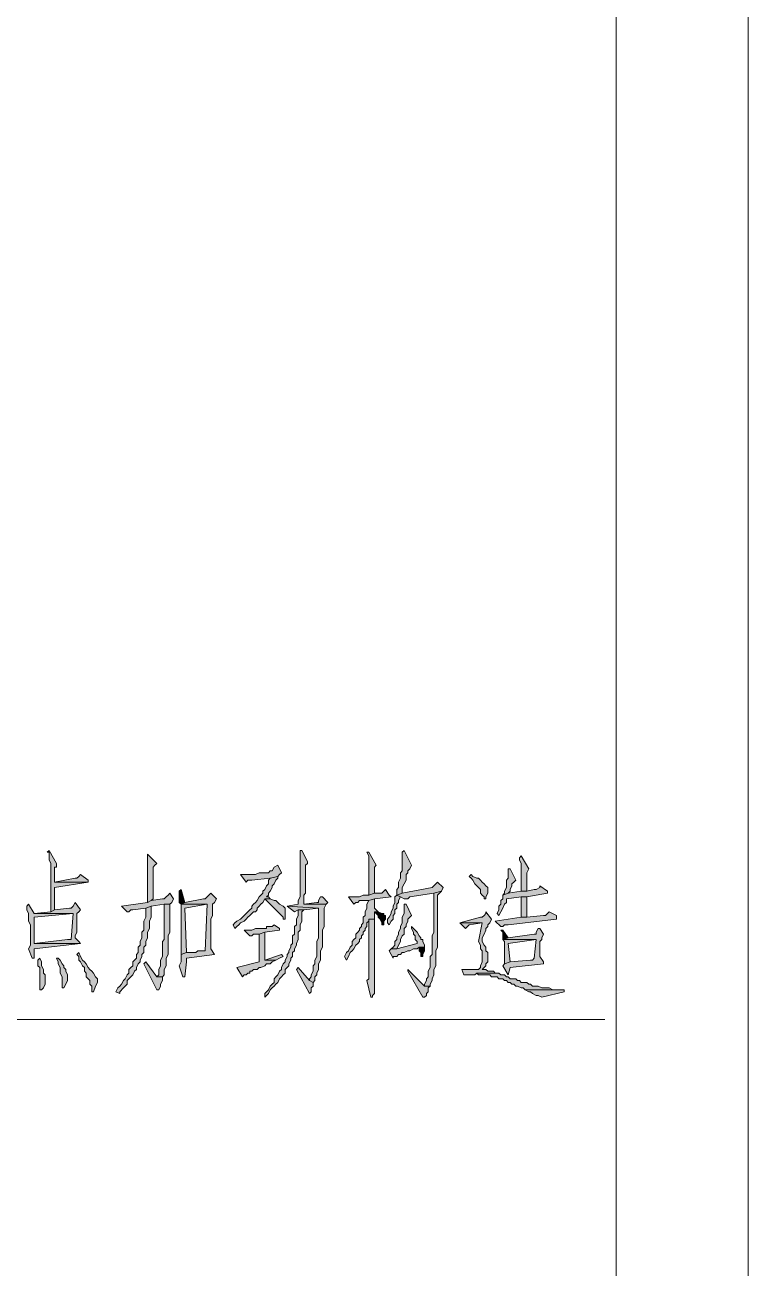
# Model space of a CAD drawing. Header units: inches. Extents: x 20 to 409, y 5 to 283.
# Drawn here: x 219.59 to 236.06, y 197.81 to 226.12 of the extents above; entities that cross this region are included whole.
import ezdxf

# ---------------------------------------------------------------- set-up
doc = ezdxf.new("R2010")
doc.units = ezdxf.units.IN
doc.header["$MEASUREMENT"] = 0
doc.layers.add('C00-00-00', color=7, linetype='Continuous')

msp = doc.modelspace()

# ---------------------------------------------------------------- hatches: boundary and pattern name
at = {"layer": 'C00-00-00'}
h = msp.add_hatch(color=0, dxfattribs=at)
h.dxf.hatch_style = 2
h.paths.add_polyline_path([(220.142, 207.324), (220.1, 207.282), (220.142, 207.282), (220.142, 207.239), (220.142, 207.112), (220.185, 207.028), (220.185, 205.927), (220.269, 205.969), (220.269, 206.477), (221.031, 206.604), (220.269, 206.604), (220.269, 206.689), (220.269, 206.943), (220.312, 206.943), (220.312, 207.028)])
h = msp.add_hatch(color=0, dxfattribs=at)
h.dxf.hatch_style = 2
h.paths.add_polyline_path([(222.386, 207.239), (222.386, 206.139), (222.471, 206.181), (222.513, 206.223), (222.513, 206.647), (222.513, 206.731), (222.513, 206.943), (222.555, 206.985), (222.598, 207.028)])
h = msp.add_hatch(color=0, dxfattribs=at)
h.dxf.hatch_style = 2
h.paths.add_polyline_path([(225.9, 207.324), (225.857, 207.324), (225.857, 207.282), (225.857, 206.266), (225.815, 206.181), (225.815, 206.096), (225.561, 206.054), (226.281, 206.012), (226.281, 205.842), (226.281, 205.8), (226.281, 205.334), (226.238, 205.25), (226.238, 204.911), (226.196, 204.826), (226.196, 204.742), (226.154, 204.699), (226.154, 204.572), (226.111, 204.488), (226.111, 204.445), (226.069, 204.403), (226.069, 204.361), (226.154, 204.318), (226.196, 204.361), (226.196, 204.445), (226.238, 204.488), (226.238, 204.53), (226.281, 204.615), (226.281, 204.742), (226.323, 204.826), (226.323, 205.038), (226.365, 205.123), (226.365, 205.504), (226.408, 205.588), (226.408, 206.012), (226.45, 206.096), (225.942, 206.096), (225.942, 206.181), (225.942, 206.308), (225.984, 206.35), (225.984, 206.985), (226.027, 207.028), (226.027, 207.07)])
h = msp.add_hatch(color=0, dxfattribs=at)
h.dxf.hatch_style = 2
h.paths.add_polyline_path([(227.424, 207.282), (227.381, 207.282), (227.424, 207.197), (227.424, 206.308), (227.551, 206.35), (227.551, 206.604), (227.551, 206.647), (227.551, 206.943), (227.593, 206.985)])
h = msp.add_hatch(color=0, dxfattribs=at)
h.dxf.hatch_style = 2
h.paths.add_polyline_path([(228.228, 207.324), (228.186, 207.282), (228.186, 206.858), (228.143, 206.816), (228.143, 206.689), (228.101, 206.604), (228.101, 206.477), (228.059, 206.435), (228.059, 206.308), (228.186, 206.35), (228.186, 206.477), (228.228, 206.562), (228.27, 206.647), (228.27, 206.774), (228.313, 206.816), (228.313, 206.858), (228.355, 206.901), (228.397, 206.985)])
h = msp.add_hatch(color=0, dxfattribs=at)
h.dxf.hatch_style = 2
h.paths.add_polyline_path([(225.349, 206.985), (225.265, 206.943), (225.222, 206.858), (225.18, 206.858), (225.138, 206.816), (224.926, 206.816), (224.841, 206.774), (224.503, 206.774), (224.63, 206.604), (224.672, 206.647), (224.757, 206.647), (225.18, 206.689), (225.349, 206.731), (225.392, 206.774), (225.434, 206.816)])
h = msp.add_hatch(color=0, dxfattribs=at)
h.dxf.hatch_style = 2
h.paths.add_polyline_path([(230.895, 207.197), (230.853, 207.155), (230.853, 207.112), (230.895, 207.028), (230.895, 206.393), (231.022, 206.393), (231.022, 206.816), (231.064, 206.901)])
h = msp.add_hatch(color=0, dxfattribs=at)
h.dxf.hatch_style = 2
h.paths.add_polyline_path([(220.862, 206.774), (220.82, 206.731), (220.777, 206.689), (220.735, 206.689), (220.269, 206.604), (221.031, 206.604), (221.031, 206.647)])
h = msp.add_hatch(color=0, dxfattribs=at)
h.dxf.hatch_style = 2
h.paths.add_polyline_path([(225.349, 206.731), (225.18, 206.689), (225.138, 206.647), (225.138, 206.562), (225.095, 206.52), (225.053, 206.435), (225.011, 206.393), (225.011, 206.35), (224.968, 206.308), (224.926, 206.266), (224.884, 206.181), (224.841, 206.139), (224.799, 206.096), (224.757, 206.054), (224.757, 206.012), (224.714, 205.969), (224.672, 205.927), (224.63, 205.885), (224.587, 205.842), (224.545, 205.8), (224.503, 205.758), (224.418, 205.715), (224.376, 205.673), (224.333, 205.631), (224.376, 205.546), (224.418, 205.588), (224.46, 205.631), (224.503, 205.673), (224.587, 205.715), (224.63, 205.758), (224.672, 205.8), (224.714, 205.842), (224.757, 205.885), (224.799, 205.927), (224.841, 205.927), (224.884, 205.969), (224.884, 206.012), (224.926, 206.054), (224.968, 206.096), (225.011, 206.139), (225.053, 206.223), (225.18, 206.223), (225.138, 206.266), (225.095, 206.266), (225.138, 206.308), (225.138, 206.35), (225.18, 206.393), (225.222, 206.477), (225.222, 206.52), (225.265, 206.562), (225.307, 206.647), (225.349, 206.689)])
h = msp.add_hatch(color=0, dxfattribs=at)
h.dxf.hatch_style = 2
h.paths.add_polyline_path([(229.752, 206.774), (229.71, 206.731), (229.752, 206.689), (229.794, 206.647), (229.837, 206.562), (229.879, 206.52), (229.921, 206.477), (229.964, 206.435), (229.964, 206.35), (230.006, 206.308), (230.048, 206.266), (230.048, 206.223), (230.091, 206.223), (230.091, 206.266), (230.133, 206.35), (230.133, 206.477), (230.091, 206.52), (230.048, 206.562), (230.006, 206.604), (229.964, 206.647), (229.921, 206.689), (229.879, 206.689), (229.794, 206.731)])
h = msp.add_hatch(color=0, dxfattribs=at)
h.dxf.hatch_style = 2
h.paths.add_polyline_path([(230.641, 206.901), (230.599, 206.901), (230.599, 206.858), (230.599, 206.689), (230.556, 206.647), (230.556, 206.477), (230.514, 206.393), (230.514, 206.35), (230.472, 206.308), (230.599, 206.35), (230.641, 206.393), (230.641, 206.435), (230.683, 206.52), (230.683, 206.562), (230.726, 206.604), (230.768, 206.647)])
h = msp.add_hatch(color=0, dxfattribs=at)
h.dxf.hatch_style = 2
h.paths.add_polyline_path([(223.148, 206.435), (223.106, 206.393), (223.106, 206.139), (223.148, 206.096), (223.233, 206.139)])
h = msp.add_hatch(color=0, dxfattribs=at)
h.dxf.hatch_style = 2
h.paths.add_polyline_path([(227.805, 206.435), (227.762, 206.393), (227.72, 206.35), (227.551, 206.35), (227.424, 206.308), (227.297, 206.308), (227.212, 206.266), (226.958, 206.266), (227.085, 206.096), (227.127, 206.139), (227.17, 206.139), (227.212, 206.181), (227.424, 206.181), (227.551, 206.223), (227.932, 206.266), (227.889, 206.308)])
h = msp.add_hatch(color=0, dxfattribs=at)
h.dxf.hatch_style = 2
h.paths.add_polyline_path([(228.99, 206.604), (228.948, 206.562), (228.905, 206.52), (228.863, 206.477), (228.186, 206.35), (228.059, 206.308), (228.143, 206.266), (228.228, 206.223), (228.313, 206.223), (228.355, 206.266), (228.905, 206.35), (229.075, 206.393), (229.117, 206.477)])
h = msp.add_hatch(color=0, dxfattribs=at)
h.dxf.hatch_style = 2
h.paths.add_polyline_path([(229.075, 206.393), (228.905, 206.35), (228.905, 205.461), (228.863, 205.377), (228.863, 204.953), (228.821, 204.911), (228.821, 204.742), (228.821, 204.657), (228.778, 204.572), (228.778, 204.445), (228.736, 204.403), (228.736, 204.361), (228.694, 204.276), (228.694, 204.234), (228.821, 204.234), (228.821, 204.276), (228.863, 204.361), (228.863, 204.403), (228.905, 204.488), (228.905, 204.615), (228.948, 204.699), (228.948, 205.038), (228.99, 205.123), (228.99, 206.308), (229.032, 206.35)])
h = msp.add_hatch(color=0, dxfattribs=at)
h.dxf.hatch_style = 2
h.paths.add_polyline_path([(231.318, 206.52), (231.318, 206.477), (231.234, 206.435), (231.191, 206.435), (231.022, 206.393), (230.895, 206.393), (230.599, 206.35), (230.472, 206.308), (230.472, 206.223), (230.429, 206.181), (230.429, 206.096), (230.387, 206.054), (230.387, 205.969), (230.345, 205.885), (230.387, 205.842), (230.429, 205.927), (230.472, 206.012), (230.514, 206.096), (230.556, 206.139), (230.556, 206.223), (230.895, 206.266), (231.022, 206.266), (231.488, 206.35), (231.488, 206.393)])
h = msp.add_hatch(color=0, dxfattribs=at)
h.dxf.hatch_style = 2
h.paths.add_polyline_path([(219.677, 206.096), (219.634, 206.054), (219.634, 205.969), (219.677, 205.885), (219.677, 205.715), (219.719, 205.631), (219.719, 205.165), (219.677, 205.08), (219.761, 204.869), (219.804, 204.869), (219.804, 204.911), (219.804, 205.08), (220.862, 205.207), (219.804, 205.207), (219.804, 205.8), (220.693, 205.885), (219.804, 205.885)])
h = msp.add_hatch(color=0, dxfattribs=at)
h.dxf.hatch_style = 2
h.paths.add_polyline_path([(220.735, 206.139), (220.693, 206.054), (220.65, 206.012), (220.608, 206.012), (220.269, 205.969), (220.185, 205.927), (219.804, 205.885), (220.693, 205.885), (220.65, 205.292), (220.566, 205.292), (219.804, 205.207), (220.862, 205.207), (220.82, 205.25), (220.735, 205.334), (220.735, 205.377), (220.777, 205.461), (220.777, 205.885), (220.82, 205.927), (220.862, 205.969)])
h = msp.add_hatch(color=0, dxfattribs=at)
h.dxf.hatch_style = 2
h.paths.add_polyline_path([(222.894, 206.35), (222.852, 206.308), (222.809, 206.266), (222.767, 206.223), (222.725, 206.223), (222.471, 206.181), (222.386, 206.139), (221.793, 206.054), (221.92, 205.927), (221.963, 205.927), (222.005, 205.969), (222.047, 205.969), (222.344, 206.012), (222.471, 206.054), (222.767, 206.096), (222.894, 206.096), (222.936, 206.139), (222.979, 206.223)])
h = msp.add_hatch(color=0, dxfattribs=at)
h.dxf.hatch_style = 2
h.paths.add_polyline_path([(222.894, 206.096), (222.767, 206.096), (222.767, 206.054), (222.767, 205.292), (222.725, 205.25), (222.725, 204.911), (222.682, 204.826), (222.682, 204.699), (222.64, 204.615), (222.64, 204.488), (222.598, 204.445), (222.725, 204.445), (222.767, 204.488), (222.767, 204.615), (222.809, 204.699), (222.809, 204.869), (222.852, 204.953), (222.852, 205.377), (222.894, 205.461)])
h = msp.add_hatch(color=0, dxfattribs=at)
h.dxf.hatch_style = 2
h.paths.add_polyline_path([(223.825, 206.35), (223.783, 206.308), (223.741, 206.266), (223.698, 206.223), (223.656, 206.223), (223.233, 206.139), (223.148, 206.096), (223.741, 206.096), (223.698, 205.038), (223.529, 205.038), (223.487, 204.996), (223.275, 204.996), (223.148, 204.953), (223.148, 204.784), (223.106, 204.699), (223.19, 204.445), (223.233, 204.445), (223.275, 204.784), (223.275, 204.869), (223.91, 204.953), (223.825, 205.08), (223.825, 205.758), (223.868, 205.842), (223.868, 206.096), (223.91, 206.139), (223.952, 206.223)])
h = msp.add_hatch(color=0, dxfattribs=at)
h.dxf.hatch_style = 2
h.paths.add_polyline_path([(223.148, 206.096), (223.148, 204.953), (223.275, 204.996), (223.233, 206.012), (223.741, 206.096)])
h = msp.add_hatch(color=0, dxfattribs=at)
h.dxf.hatch_style = 2
h.paths.add_polyline_path([(225.18, 206.223), (225.053, 206.223), (225.095, 206.181), (225.138, 206.139), (225.18, 206.096), (225.222, 206.054), (225.265, 206.012), (225.307, 205.969), (225.349, 205.927), (225.392, 205.885), (225.434, 205.842), (225.476, 205.8), (225.476, 205.758), (225.519, 205.758), (225.519, 206.012), (225.476, 206.054), (225.392, 206.096), (225.349, 206.139), (225.307, 206.181), (225.265, 206.181)])
h = msp.add_hatch(color=0, dxfattribs=at)
h.dxf.hatch_style = 2
h.paths.add_polyline_path([(226.365, 206.266), (226.323, 206.266), (226.281, 206.181), (226.281, 206.139), (226.238, 206.139), (225.942, 206.096), (226.45, 206.096), (226.492, 206.139)])
h = msp.add_hatch(color=0, dxfattribs=at)
h.dxf.hatch_style = 2
h.paths.add_polyline_path([(227.551, 206.223), (227.424, 206.181), (227.381, 206.096), (227.381, 206.012), (227.339, 205.927), (227.339, 205.842), (227.297, 205.8), (227.297, 205.673), (227.254, 205.631), (227.254, 205.588), (227.212, 205.546), (227.212, 205.504), (227.17, 205.461), (227.127, 205.419), (227.127, 205.334), (227.085, 205.292), (227.043, 205.25), (227.043, 205.165), (227, 205.123), (226.958, 205.038), (226.916, 204.996), (226.873, 204.911), (226.916, 204.826), (226.958, 204.911), (227, 204.996), (227.043, 205.038), (227.085, 205.08), (227.127, 205.165), (227.17, 205.207), (227.212, 205.25), (227.212, 205.292), (227.254, 205.334), (227.254, 205.377), (227.297, 205.419), (227.297, 205.461), (227.339, 205.504), (227.339, 205.546), (227.381, 205.588), (227.381, 205.673), (227.424, 205.715), (227.424, 205.758), (227.551, 205.758), (227.551, 205.927), (227.635, 205.927), (227.593, 205.969), (227.551, 206.012)])
h = msp.add_hatch(color=0, dxfattribs=at)
h.dxf.hatch_style = 2
h.paths.add_polyline_path([(228.059, 206.308), (228.016, 206.266), (228.016, 206.139), (227.974, 206.054), (227.974, 206.012), (227.932, 205.927), (227.932, 205.885), (227.889, 205.8), (227.847, 205.758), (227.847, 205.673), (227.889, 205.631), (227.932, 205.715), (227.974, 205.758), (227.974, 205.842), (228.016, 205.885), (228.016, 205.969), (228.059, 206.012), (228.059, 206.096), (228.101, 206.139), (228.101, 206.181), (228.143, 206.266)])
h = msp.add_hatch(color=0, dxfattribs=at)
h.dxf.hatch_style = 2
h.paths.add_polyline_path([(228.27, 206.096), (228.228, 206.096), (228.228, 206.012), (228.228, 205.885), (228.186, 205.8), (228.186, 205.673), (228.143, 205.588), (228.143, 205.546), (228.101, 205.461), (228.101, 205.419), (228.059, 205.334), (228.059, 205.292), (228.016, 205.25), (228.016, 205.165), (227.974, 205.123), (227.932, 205.08), (228.059, 205.08), (228.101, 205.165), (228.143, 205.25), (228.143, 205.292), (228.186, 205.377), (228.228, 205.419), (228.228, 205.504), (228.228, 205.546), (228.27, 205.588), (228.27, 205.631), (228.313, 205.715), (228.313, 205.758), (228.355, 205.8), (228.397, 205.842)])
h = msp.add_hatch(color=0, dxfattribs=at)
h.dxf.hatch_style = 2
h.paths.add_polyline_path([(231.022, 206.266), (230.895, 206.266), (230.895, 205.8), (231.022, 205.8), (231.022, 205.885)])
h = msp.add_hatch(color=0, dxfattribs=at)
h.dxf.hatch_style = 2
h.paths.add_polyline_path([(222.471, 206.054), (222.344, 206.012), (222.344, 205.8), (222.301, 205.715), (222.301, 205.504), (222.259, 205.461), (222.259, 205.334), (222.217, 205.25), (222.217, 205.165), (222.174, 205.123), (222.174, 204.996), (222.132, 204.953), (222.132, 204.869), (222.09, 204.826), (222.047, 204.784), (222.047, 204.699), (222.005, 204.657), (221.963, 204.615), (221.963, 204.53), (221.92, 204.488), (221.878, 204.403), (221.836, 204.361), (221.793, 204.276), (221.751, 204.234), (221.709, 204.191), (221.666, 204.107), (221.751, 204.064), (221.751, 204.107), (221.836, 204.191), (221.878, 204.234), (221.92, 204.276), (221.92, 204.361), (221.963, 204.403), (222.005, 204.445), (222.047, 204.488), (222.09, 204.572), (222.132, 204.615), (222.132, 204.657), (222.174, 204.742), (222.217, 204.784), (222.217, 204.826), (222.259, 204.911), (222.259, 204.953), (222.301, 204.996), (222.301, 205.123), (222.344, 205.165), (222.344, 205.25), (222.386, 205.334), (222.386, 205.461), (222.428, 205.546), (222.428, 205.715), (222.471, 205.8)])
h = msp.add_hatch(color=0, dxfattribs=at)
h.dxf.hatch_style = 2
h.paths.add_polyline_path([(225.942, 205.969), (225.815, 205.969), (225.815, 205.927), (225.815, 205.842), (225.773, 205.758), (225.773, 205.631), (225.73, 205.588), (225.73, 205.419), (225.688, 205.377), (225.688, 205.207), (225.646, 205.165), (225.646, 205.123), (225.603, 205.038), (225.603, 204.996), (225.561, 204.953), (225.561, 204.911), (225.519, 204.826), (225.519, 204.784), (225.476, 204.742), (225.434, 204.657), (225.434, 204.615), (225.392, 204.572), (225.349, 204.488), (225.307, 204.445), (225.265, 204.403), (225.265, 204.318), (225.222, 204.276), (225.18, 204.234), (225.138, 204.149), (225.095, 204.107), (225.053, 204.064), (225.053, 203.98), (225.095, 204.022), (225.138, 204.064), (225.18, 204.149), (225.222, 204.191), (225.265, 204.234), (225.307, 204.276), (225.349, 204.318), (225.392, 204.403), (225.434, 204.445), (225.476, 204.488), (225.519, 204.53), (225.519, 204.615), (225.561, 204.657), (225.603, 204.699), (225.603, 204.742), (225.646, 204.826), (225.646, 204.869), (225.688, 204.911), (225.688, 204.996), (225.73, 205.038), (225.73, 205.08), (225.773, 205.165), (225.773, 205.207), (225.815, 205.292), (225.815, 205.461), (225.857, 205.504), (225.857, 205.631), (225.9, 205.715), (225.9, 205.927)])
h = msp.add_hatch(color=0, dxfattribs=at)
h.dxf.hatch_style = 2
h.paths.add_polyline_path([(225.561, 206.054), (225.73, 205.927), (225.815, 205.969), (225.942, 205.969), (226.281, 206.012)])
h = msp.add_hatch(color=0, dxfattribs=at)
h.dxf.hatch_style = 2
h.paths.add_polyline_path([(227.635, 205.927), (227.551, 205.927), (227.593, 205.885), (227.635, 205.842), (227.635, 205.8), (227.678, 205.758), (227.72, 205.673), (227.72, 205.631), (227.762, 205.631), (227.762, 205.715), (227.805, 205.758), (227.805, 205.842), (227.762, 205.842), (227.762, 205.885), (227.72, 205.885)])
h = msp.add_hatch(color=0, dxfattribs=at)
h.dxf.hatch_style = 2
h.paths.add_polyline_path([(230.091, 205.927), (230.091, 205.885), (230.048, 205.842), (230.006, 205.8), (229.964, 205.8), (229.498, 205.673), (230.006, 205.673), (229.921, 205.25), (229.964, 205.165), (229.964, 205.08), (230.006, 205.038), (230.006, 204.784), (229.964, 204.699), (229.964, 204.657), (229.921, 204.615), (229.54, 204.615), (229.583, 204.488), (229.625, 204.488), (229.837, 204.488), (229.879, 204.53), (230.345, 204.53), (230.302, 204.53), (230.26, 204.572), (230.133, 204.572), (230.091, 204.615), (230.006, 204.615), (230.048, 204.657), (230.091, 204.699), (230.091, 204.742), (230.133, 204.784), (230.133, 204.996), (230.091, 205.038), (230.091, 205.123), (230.048, 205.165), (230.006, 205.25), (230.006, 205.334), (230.048, 205.419), (230.091, 205.504), (230.091, 205.546), (230.133, 205.588), (230.133, 205.631), (230.175, 205.673), (230.218, 205.758)])
h = msp.add_hatch(color=0, dxfattribs=at)
h.dxf.hatch_style = 2
h.paths.add_polyline_path([(231.53, 205.927), (231.488, 205.885), (231.445, 205.842), (231.403, 205.842), (231.022, 205.8), (230.895, 205.8), (230.302, 205.715), (230.429, 205.588), (230.472, 205.588), (230.514, 205.631), (230.599, 205.631), (231.699, 205.758), (231.699, 205.842)])
h = msp.add_hatch(color=0, dxfattribs=at)
h.dxf.hatch_style = 2
h.paths.add_polyline_path([(225.265, 205.631), (225.222, 205.588), (225.095, 205.588), (225.095, 205.546), (224.841, 205.546), (224.757, 205.504), (224.587, 205.504), (224.714, 205.377), (224.757, 205.377), (224.799, 205.419), (224.926, 205.419), (225.053, 205.461), (225.392, 205.504), (225.392, 205.546)])
h = msp.add_hatch(color=0, dxfattribs=at)
h.dxf.hatch_style = 2
h.paths.add_polyline_path([(227.551, 205.758), (227.424, 205.758), (227.424, 205.631), (227.424, 204.403), (227.381, 204.361), (227.466, 203.98), (227.508, 203.98), (227.508, 204.022), (227.551, 204.064)])
h = msp.add_hatch(color=0, dxfattribs=at)
h.dxf.hatch_style = 2
h.paths.add_polyline_path([(228.397, 205.588), (228.397, 205.546), (228.44, 205.461), (228.44, 205.419), (228.482, 205.377), (228.482, 205.292), (228.524, 205.25), (228.524, 205.207), (228.059, 205.08), (227.932, 205.08), (227.889, 205.038), (227.974, 204.869), (227.974, 204.911), (228.016, 204.911), (228.059, 204.911), (228.101, 204.953), (228.143, 204.953), (228.186, 204.996), (228.228, 204.996), (228.313, 205.038), (228.355, 205.038), (228.44, 205.08), (228.524, 205.08), (228.567, 205.123), (228.694, 205.123), (228.694, 205.165), (228.651, 205.25), (228.651, 205.292), (228.609, 205.292), (228.609, 205.334), (228.567, 205.377), (228.524, 205.461), (228.482, 205.504)])
h = msp.add_hatch(color=0, dxfattribs=at)
h.dxf.hatch_style = 2
h.paths.add_polyline_path([(229.498, 205.673), (229.625, 205.546), (229.667, 205.588), (229.71, 205.631), (230.006, 205.673)])
h = msp.add_hatch(color=0, dxfattribs=at)
h.dxf.hatch_style = 2
h.paths.add_polyline_path([(231.318, 205.546), (231.276, 205.546), (231.234, 205.461), (231.234, 205.419), (231.191, 205.419), (230.599, 205.334), (230.472, 205.292), (231.234, 205.292), (231.191, 204.869), (231.149, 204.826), (231.107, 204.826), (230.641, 204.784), (230.514, 204.742), (230.472, 204.699), (230.599, 204.488), (230.641, 204.657), (231.403, 204.742), (231.403, 204.784), (231.318, 204.911), (231.318, 205.207), (231.318, 205.25), (231.361, 205.292), (231.361, 205.334), (231.403, 205.419)])
h = msp.add_hatch(color=0, dxfattribs=at)
h.dxf.hatch_style = 2
h.paths.add_polyline_path([(225.053, 205.461), (224.926, 205.419), (224.926, 204.784), (224.418, 204.657), (224.545, 204.445), (224.587, 204.488), (224.63, 204.488), (224.672, 204.53), (224.714, 204.53), (224.714, 204.572), (224.757, 204.572), (224.799, 204.615), (224.884, 204.615), (224.926, 204.657), (224.968, 204.657), (225.053, 204.699), (225.095, 204.742), (225.18, 204.742), (225.222, 204.784), (225.307, 204.826), (225.053, 204.826)])
h = msp.add_hatch(color=0, dxfattribs=at)
h.dxf.hatch_style = 2
h.paths.add_polyline_path([(230.472, 205.504), (230.429, 205.504), (230.472, 205.461), (230.472, 205.292), (230.599, 205.334)])
h = msp.add_hatch(color=0, dxfattribs=at)
h.dxf.hatch_style = 2
h.paths.add_polyline_path([(230.472, 205.292), (230.514, 205.25), (230.514, 204.742), (230.641, 204.784), (230.599, 205.207), (231.234, 205.292)])
h = msp.add_hatch(color=0, dxfattribs=at)
h.dxf.hatch_style = 2
h.paths.add_polyline_path([(220.82, 204.996), (220.777, 204.953), (220.82, 204.911), (220.82, 204.826), (220.862, 204.784), (220.904, 204.699), (220.947, 204.657), (220.947, 204.572), (220.989, 204.53), (220.989, 204.445), (221.031, 204.403), (221.074, 204.361), (221.074, 204.276), (221.116, 204.234), (221.116, 204.107), (221.158, 204.107), (221.201, 204.234), (221.243, 204.318), (221.243, 204.403), (221.201, 204.445), (221.158, 204.53), (221.116, 204.572), (221.074, 204.615), (221.031, 204.657), (220.989, 204.742), (220.947, 204.784), (220.904, 204.826), (220.862, 204.911)])
h = msp.add_hatch(color=0, dxfattribs=at)
h.dxf.hatch_style = 2
h.paths.add_polyline_path([(228.694, 205.123), (228.567, 205.123), (228.567, 205.038), (228.609, 204.996), (228.609, 204.911), (228.651, 204.911), (228.651, 204.953), (228.694, 205.038)])
h = msp.add_hatch(color=0, dxfattribs=at)
h.dxf.hatch_style = 2
h.paths.add_polyline_path([(219.931, 204.869), (219.888, 204.826), (219.888, 204.699), (219.931, 204.657), (219.931, 204.149), (219.973, 204.149), (220.015, 204.191), (220.058, 204.276), (220.058, 204.488), (220.015, 204.53), (220.015, 204.615), (219.973, 204.699), (219.973, 204.784)])
h = msp.add_hatch(color=0, dxfattribs=at)
h.dxf.hatch_style = 2
h.paths.add_polyline_path([(220.354, 204.869), (220.312, 204.869), (220.354, 204.784), (220.354, 204.742), (220.396, 204.657), (220.396, 204.53), (220.439, 204.445), (220.439, 204.191), (220.481, 204.191), (220.523, 204.276), (220.566, 204.361), (220.566, 204.488), (220.523, 204.572), (220.523, 204.615), (220.481, 204.657), (220.481, 204.699), (220.439, 204.742), (220.396, 204.826)])
h = msp.add_hatch(color=0, dxfattribs=at)
h.dxf.hatch_style = 2
h.paths.add_polyline_path([(222.344, 204.784), (222.301, 204.742), (222.598, 204.149), (222.64, 204.149), (222.682, 204.234), (222.682, 204.276), (222.725, 204.361), (222.725, 204.445), (222.598, 204.445)])
h = msp.add_hatch(color=0, dxfattribs=at)
h.dxf.hatch_style = 2
h.paths.add_polyline_path([(225.434, 204.953), (225.053, 204.826), (225.307, 204.826), (225.392, 204.869), (225.476, 204.911)])
h = msp.add_hatch(color=0, dxfattribs=at)
h.dxf.hatch_style = 2
h.paths.add_polyline_path([(225.815, 204.657), (225.773, 204.615), (226.069, 204.064), (226.111, 204.107), (226.111, 204.191), (226.154, 204.234), (226.154, 204.318), (226.069, 204.361)])
h = msp.add_hatch(color=0, dxfattribs=at)
h.dxf.hatch_style = 2
h.paths.add_polyline_path([(228.313, 204.615), (228.313, 204.572), (228.651, 203.98), (228.694, 203.98), (228.736, 204.022), (228.736, 204.064), (228.778, 204.107), (228.778, 204.191), (228.821, 204.234), (228.694, 204.234)])
h = msp.add_hatch(color=0, dxfattribs=at)
h.dxf.hatch_style = 2
h.paths.add_polyline_path([(230.345, 204.53), (229.879, 204.53), (229.921, 204.488), (230.175, 204.488), (230.218, 204.445), (230.345, 204.445), (230.387, 204.403), (230.472, 204.403), (230.514, 204.361), (230.556, 204.361), (230.599, 204.318), (230.641, 204.318), (230.683, 204.276), (230.726, 204.276), (230.768, 204.234), (230.81, 204.234), (230.895, 204.191), (230.937, 204.191), (230.98, 204.149), (231.742, 204.149), (231.615, 204.149), (231.53, 204.191), (231.361, 204.191), (231.276, 204.234), (231.149, 204.234), (231.107, 204.276), (231.064, 204.276), (231.022, 204.318), (230.895, 204.318), (230.853, 204.361), (230.81, 204.361), (230.768, 204.403), (230.641, 204.403), (230.599, 204.445), (230.556, 204.445), (230.514, 204.488), (230.429, 204.488), (230.387, 204.53)])
h = msp.add_hatch(color=0, dxfattribs=at)
h.dxf.hatch_style = 2
h.paths.add_polyline_path([(231.869, 204.149), (230.98, 204.149), (231.064, 204.107), (231.107, 204.107), (231.149, 204.064), (231.234, 204.022), (231.276, 204.022), (231.361, 203.98), (231.869, 204.107)])

# ---------------------------------------------------------------- linework, layer by layer
at = {"layer": 'C00-00-00', "color": 0, "lineweight": 0}
for points in [[(236.06, 167.742), (236.06, 252.282)], [(233.054, 182.771), (233.054, 232.724)], [(232.8, 203.472), (208.712, 203.472), (207.485, 209.144)]]:
    msp.add_lwpolyline(points, dxfattribs=at)
for points in [[(220.142, 207.324), (220.1, 207.282), (220.142, 207.282), (220.142, 207.239), (220.142, 207.112), (220.185, 207.028), (220.185, 205.927), (220.269, 205.969), (220.269, 206.477), (221.031, 206.604), (220.269, 206.604), (220.269, 206.689), (220.269, 206.943), (220.312, 206.943), (220.312, 207.028)], [(222.386, 207.239), (222.386, 206.139), (222.471, 206.181), (222.513, 206.223), (222.513, 206.647), (222.513, 206.731), (222.513, 206.943), (222.555, 206.985), (222.598, 207.028)], [(225.9, 207.324), (225.857, 207.324), (225.857, 207.282), (225.857, 206.266), (225.815, 206.181), (225.815, 206.096), (225.561, 206.054), (226.281, 206.012), (226.281, 205.842), (226.281, 205.8), (226.281, 205.334), (226.238, 205.25), (226.238, 204.911), (226.196, 204.826), (226.196, 204.742), (226.154, 204.699), (226.154, 204.572), (226.111, 204.488), (226.111, 204.445), (226.069, 204.403), (226.069, 204.361), (226.154, 204.318), (226.196, 204.361), (226.196, 204.445), (226.238, 204.488), (226.238, 204.53), (226.281, 204.615), (226.281, 204.742), (226.323, 204.826), (226.323, 205.038), (226.365, 205.123), (226.365, 205.504), (226.408, 205.588), (226.408, 206.012), (226.45, 206.096), (225.942, 206.096), (225.942, 206.181), (225.942, 206.308), (225.984, 206.35), (225.984, 206.985), (226.027, 207.028), (226.027, 207.07)], [(227.424, 207.282), (227.381, 207.282), (227.424, 207.197), (227.424, 206.308), (227.551, 206.35), (227.551, 206.604), (227.551, 206.647), (227.551, 206.943), (227.593, 206.985)], [(228.228, 207.324), (228.186, 207.282), (228.186, 206.858), (228.143, 206.816), (228.143, 206.689), (228.101, 206.604), (228.101, 206.477), (228.059, 206.435), (228.059, 206.308), (228.186, 206.35), (228.186, 206.477), (228.228, 206.562), (228.27, 206.647), (228.27, 206.774), (228.313, 206.816), (228.313, 206.858), (228.355, 206.901), (228.397, 206.985)], [(225.349, 206.985), (225.265, 206.943), (225.222, 206.858), (225.18, 206.858), (225.138, 206.816), (224.926, 206.816), (224.841, 206.774), (224.503, 206.774), (224.63, 206.604), (224.672, 206.647), (224.757, 206.647), (225.18, 206.689), (225.349, 206.731), (225.392, 206.774), (225.434, 206.816)], [(230.895, 207.197), (230.853, 207.155), (230.853, 207.112), (230.895, 207.028), (230.895, 206.393), (231.022, 206.393), (231.022, 206.816), (231.064, 206.901)], [(220.862, 206.774), (220.82, 206.731), (220.777, 206.689), (220.735, 206.689), (220.269, 206.604), (221.031, 206.604), (221.031, 206.647)], [(225.349, 206.731), (225.18, 206.689), (225.138, 206.647), (225.138, 206.562), (225.095, 206.52), (225.053, 206.435), (225.011, 206.393), (225.011, 206.35), (224.968, 206.308), (224.926, 206.266), (224.884, 206.181), (224.841, 206.139), (224.799, 206.096), (224.757, 206.054), (224.757, 206.012), (224.714, 205.969), (224.672, 205.927), (224.63, 205.885), (224.587, 205.842), (224.545, 205.8), (224.503, 205.758), (224.418, 205.715), (224.376, 205.673), (224.333, 205.631), (224.376, 205.546), (224.418, 205.588), (224.46, 205.631), (224.503, 205.673), (224.587, 205.715), (224.63, 205.758), (224.672, 205.8), (224.714, 205.842), (224.757, 205.885), (224.799, 205.927), (224.841, 205.927), (224.884, 205.969), (224.884, 206.012), (224.926, 206.054), (224.968, 206.096), (225.011, 206.139), (225.053, 206.223), (225.18, 206.223), (225.138, 206.266), (225.095, 206.266), (225.138, 206.308), (225.138, 206.35), (225.18, 206.393), (225.222, 206.477), (225.222, 206.52), (225.265, 206.562), (225.307, 206.647), (225.349, 206.689)], [(229.752, 206.774), (229.71, 206.731), (229.752, 206.689), (229.794, 206.647), (229.837, 206.562), (229.879, 206.52), (229.921, 206.477), (229.964, 206.435), (229.964, 206.35), (230.006, 206.308), (230.048, 206.266), (230.048, 206.223), (230.091, 206.223), (230.091, 206.266), (230.133, 206.35), (230.133, 206.477), (230.091, 206.52), (230.048, 206.562), (230.006, 206.604), (229.964, 206.647), (229.921, 206.689), (229.879, 206.689), (229.794, 206.731)], [(230.641, 206.901), (230.599, 206.901), (230.599, 206.858), (230.599, 206.689), (230.556, 206.647), (230.556, 206.477), (230.514, 206.393), (230.514, 206.35), (230.472, 206.308), (230.599, 206.35), (230.641, 206.393), (230.641, 206.435), (230.683, 206.52), (230.683, 206.562), (230.726, 206.604), (230.768, 206.647)], [(223.148, 206.435), (223.106, 206.393), (223.106, 206.139), (223.148, 206.096), (223.233, 206.139)], [(227.805, 206.435), (227.762, 206.393), (227.72, 206.35), (227.551, 206.35), (227.424, 206.308), (227.297, 206.308), (227.212, 206.266), (226.958, 206.266), (227.085, 206.096), (227.127, 206.139), (227.17, 206.139), (227.212, 206.181), (227.424, 206.181), (227.551, 206.223), (227.932, 206.266), (227.889, 206.308)], [(228.99, 206.604), (228.948, 206.562), (228.905, 206.52), (228.863, 206.477), (228.186, 206.35), (228.059, 206.308), (228.143, 206.266), (228.228, 206.223), (228.313, 206.223), (228.355, 206.266), (228.905, 206.35), (229.075, 206.393), (229.117, 206.477)], [(229.075, 206.393), (228.905, 206.35), (228.905, 205.461), (228.863, 205.377), (228.863, 204.953), (228.821, 204.911), (228.821, 204.742), (228.821, 204.657), (228.778, 204.572), (228.778, 204.445), (228.736, 204.403), (228.736, 204.361), (228.694, 204.276), (228.694, 204.234), (228.821, 204.234), (228.821, 204.276), (228.863, 204.361), (228.863, 204.403), (228.905, 204.488), (228.905, 204.615), (228.948, 204.699), (228.948, 205.038), (228.99, 205.123), (228.99, 206.308), (229.032, 206.35)], [(231.318, 206.52), (231.318, 206.477), (231.234, 206.435), (231.191, 206.435), (231.022, 206.393), (230.895, 206.393), (230.599, 206.35), (230.472, 206.308), (230.472, 206.223), (230.429, 206.181), (230.429, 206.096), (230.387, 206.054), (230.387, 205.969), (230.345, 205.885), (230.387, 205.842), (230.429, 205.927), (230.472, 206.012), (230.514, 206.096), (230.556, 206.139), (230.556, 206.223), (230.895, 206.266), (231.022, 206.266), (231.488, 206.35), (231.488, 206.393)], [(219.677, 206.096), (219.634, 206.054), (219.634, 205.969), (219.677, 205.885), (219.677, 205.715), (219.719, 205.631), (219.719, 205.165), (219.677, 205.08), (219.761, 204.869), (219.804, 204.869), (219.804, 204.911), (219.804, 205.08), (220.862, 205.207), (219.804, 205.207), (219.804, 205.8), (220.693, 205.885), (219.804, 205.885)], [(220.735, 206.139), (220.693, 206.054), (220.65, 206.012), (220.608, 206.012), (220.269, 205.969), (220.185, 205.927), (219.804, 205.885), (220.693, 205.885), (220.65, 205.292), (220.566, 205.292), (219.804, 205.207), (220.862, 205.207), (220.82, 205.25), (220.735, 205.334), (220.735, 205.377), (220.777, 205.461), (220.777, 205.885), (220.82, 205.927), (220.862, 205.969)], [(222.894, 206.35), (222.852, 206.308), (222.809, 206.266), (222.767, 206.223), (222.725, 206.223), (222.471, 206.181), (222.386, 206.139), (221.793, 206.054), (221.92, 205.927), (221.963, 205.927), (222.005, 205.969), (222.047, 205.969), (222.344, 206.012), (222.471, 206.054), (222.767, 206.096), (222.894, 206.096), (222.936, 206.139), (222.979, 206.223)], [(222.894, 206.096), (222.767, 206.096), (222.767, 206.054), (222.767, 205.292), (222.725, 205.25), (222.725, 204.911), (222.682, 204.826), (222.682, 204.699), (222.64, 204.615), (222.64, 204.488), (222.598, 204.445), (222.725, 204.445), (222.767, 204.488), (222.767, 204.615), (222.809, 204.699), (222.809, 204.869), (222.852, 204.953), (222.852, 205.377), (222.894, 205.461)], [(223.825, 206.35), (223.783, 206.308), (223.741, 206.266), (223.698, 206.223), (223.656, 206.223), (223.233, 206.139), (223.148, 206.096), (223.741, 206.096), (223.698, 205.038), (223.529, 205.038), (223.487, 204.996), (223.275, 204.996), (223.148, 204.953), (223.148, 204.784), (223.106, 204.699), (223.19, 204.445), (223.233, 204.445), (223.275, 204.784), (223.275, 204.869), (223.91, 204.953), (223.825, 205.08), (223.825, 205.758), (223.868, 205.842), (223.868, 206.096), (223.91, 206.139), (223.952, 206.223)], [(223.148, 206.096), (223.148, 204.953), (223.275, 204.996), (223.233, 206.012), (223.741, 206.096)], [(225.18, 206.223), (225.053, 206.223), (225.095, 206.181), (225.138, 206.139), (225.18, 206.096), (225.222, 206.054), (225.265, 206.012), (225.307, 205.969), (225.349, 205.927), (225.392, 205.885), (225.434, 205.842), (225.476, 205.8), (225.476, 205.758), (225.519, 205.758), (225.519, 206.012), (225.476, 206.054), (225.392, 206.096), (225.349, 206.139), (225.307, 206.181), (225.265, 206.181)], [(226.365, 206.266), (226.323, 206.266), (226.281, 206.181), (226.281, 206.139), (226.238, 206.139), (225.942, 206.096), (226.45, 206.096), (226.492, 206.139)], [(227.551, 206.223), (227.424, 206.181), (227.381, 206.096), (227.381, 206.012), (227.339, 205.927), (227.339, 205.842), (227.297, 205.8), (227.297, 205.673), (227.254, 205.631), (227.254, 205.588), (227.212, 205.546), (227.212, 205.504), (227.17, 205.461), (227.127, 205.419), (227.127, 205.334), (227.085, 205.292), (227.043, 205.25), (227.043, 205.165), (227, 205.123), (226.958, 205.038), (226.916, 204.996), (226.873, 204.911), (226.916, 204.826), (226.958, 204.911), (227, 204.996), (227.043, 205.038), (227.085, 205.08), (227.127, 205.165), (227.17, 205.207), (227.212, 205.25), (227.212, 205.292), (227.254, 205.334), (227.254, 205.377), (227.297, 205.419), (227.297, 205.461), (227.339, 205.504), (227.339, 205.546), (227.381, 205.588), (227.381, 205.673), (227.424, 205.715), (227.424, 205.758), (227.551, 205.758), (227.551, 205.927), (227.635, 205.927), (227.593, 205.969), (227.551, 206.012)], [(228.059, 206.308), (228.016, 206.266), (228.016, 206.139), (227.974, 206.054), (227.974, 206.012), (227.932, 205.927), (227.932, 205.885), (227.889, 205.8), (227.847, 205.758), (227.847, 205.673), (227.889, 205.631), (227.932, 205.715), (227.974, 205.758), (227.974, 205.842), (228.016, 205.885), (228.016, 205.969), (228.059, 206.012), (228.059, 206.096), (228.101, 206.139), (228.101, 206.181), (228.143, 206.266)], [(228.27, 206.096), (228.228, 206.096), (228.228, 206.012), (228.228, 205.885), (228.186, 205.8), (228.186, 205.673), (228.143, 205.588), (228.143, 205.546), (228.101, 205.461), (228.101, 205.419), (228.059, 205.334), (228.059, 205.292), (228.016, 205.25), (228.016, 205.165), (227.974, 205.123), (227.932, 205.08), (228.059, 205.08), (228.101, 205.165), (228.143, 205.25), (228.143, 205.292), (228.186, 205.377), (228.228, 205.419), (228.228, 205.504), (228.228, 205.546), (228.27, 205.588), (228.27, 205.631), (228.313, 205.715), (228.313, 205.758), (228.355, 205.8), (228.397, 205.842)], [(231.022, 206.266), (230.895, 206.266), (230.895, 205.8), (231.022, 205.8), (231.022, 205.885)], [(222.471, 206.054), (222.344, 206.012), (222.344, 205.8), (222.301, 205.715), (222.301, 205.504), (222.259, 205.461), (222.259, 205.334), (222.217, 205.25), (222.217, 205.165), (222.174, 205.123), (222.174, 204.996), (222.132, 204.953), (222.132, 204.869), (222.09, 204.826), (222.047, 204.784), (222.047, 204.699), (222.005, 204.657), (221.963, 204.615), (221.963, 204.53), (221.92, 204.488), (221.878, 204.403), (221.836, 204.361), (221.793, 204.276), (221.751, 204.234), (221.709, 204.191), (221.666, 204.107), (221.751, 204.064), (221.751, 204.107), (221.836, 204.191), (221.878, 204.234), (221.92, 204.276), (221.92, 204.361), (221.963, 204.403), (222.005, 204.445), (222.047, 204.488), (222.09, 204.572), (222.132, 204.615), (222.132, 204.657), (222.174, 204.742), (222.217, 204.784), (222.217, 204.826), (222.259, 204.911), (222.259, 204.953), (222.301, 204.996), (222.301, 205.123), (222.344, 205.165), (222.344, 205.25), (222.386, 205.334), (222.386, 205.461), (222.428, 205.546), (222.428, 205.715), (222.471, 205.8)], [(225.942, 205.969), (225.815, 205.969), (225.815, 205.927), (225.815, 205.842), (225.773, 205.758), (225.773, 205.631), (225.73, 205.588), (225.73, 205.419), (225.688, 205.377), (225.688, 205.207), (225.646, 205.165), (225.646, 205.123), (225.603, 205.038), (225.603, 204.996), (225.561, 204.953), (225.561, 204.911), (225.519, 204.826), (225.519, 204.784), (225.476, 204.742), (225.434, 204.657), (225.434, 204.615), (225.392, 204.572), (225.349, 204.488), (225.307, 204.445), (225.265, 204.403), (225.265, 204.318), (225.222, 204.276), (225.18, 204.234), (225.138, 204.149), (225.095, 204.107), (225.053, 204.064), (225.053, 203.98), (225.095, 204.022), (225.138, 204.064), (225.18, 204.149), (225.222, 204.191), (225.265, 204.234), (225.307, 204.276), (225.349, 204.318), (225.392, 204.403), (225.434, 204.445), (225.476, 204.488), (225.519, 204.53), (225.519, 204.615), (225.561, 204.657), (225.603, 204.699), (225.603, 204.742), (225.646, 204.826), (225.646, 204.869), (225.688, 204.911), (225.688, 204.996), (225.73, 205.038), (225.73, 205.08), (225.773, 205.165), (225.773, 205.207), (225.815, 205.292), (225.815, 205.461), (225.857, 205.504), (225.857, 205.631), (225.9, 205.715), (225.9, 205.927)], [(225.561, 206.054), (225.73, 205.927), (225.815, 205.969), (225.942, 205.969), (226.281, 206.012)], [(227.635, 205.927), (227.551, 205.927), (227.593, 205.885), (227.635, 205.842), (227.635, 205.8), (227.678, 205.758), (227.72, 205.673), (227.72, 205.631), (227.762, 205.631), (227.762, 205.715), (227.805, 205.758), (227.805, 205.842), (227.762, 205.842), (227.762, 205.885), (227.72, 205.885)], [(230.091, 205.927), (230.091, 205.885), (230.048, 205.842), (230.006, 205.8), (229.964, 205.8), (229.498, 205.673), (230.006, 205.673), (229.921, 205.25), (229.964, 205.165), (229.964, 205.08), (230.006, 205.038), (230.006, 204.784), (229.964, 204.699), (229.964, 204.657), (229.921, 204.615), (229.54, 204.615), (229.583, 204.488), (229.625, 204.488), (229.837, 204.488), (229.879, 204.53), (230.345, 204.53), (230.302, 204.53), (230.26, 204.572), (230.133, 204.572), (230.091, 204.615), (230.006, 204.615), (230.048, 204.657), (230.091, 204.699), (230.091, 204.742), (230.133, 204.784), (230.133, 204.996), (230.091, 205.038), (230.091, 205.123), (230.048, 205.165), (230.006, 205.25), (230.006, 205.334), (230.048, 205.419), (230.091, 205.504), (230.091, 205.546), (230.133, 205.588), (230.133, 205.631), (230.175, 205.673), (230.218, 205.758)], [(231.53, 205.927), (231.488, 205.885), (231.445, 205.842), (231.403, 205.842), (231.022, 205.8), (230.895, 205.8), (230.302, 205.715), (230.429, 205.588), (230.472, 205.588), (230.514, 205.631), (230.599, 205.631), (231.699, 205.758), (231.699, 205.842)], [(225.265, 205.631), (225.222, 205.588), (225.095, 205.588), (225.095, 205.546), (224.841, 205.546), (224.757, 205.504), (224.587, 205.504), (224.714, 205.377), (224.757, 205.377), (224.799, 205.419), (224.926, 205.419), (225.053, 205.461), (225.392, 205.504), (225.392, 205.546)], [(227.551, 205.758), (227.424, 205.758), (227.424, 205.631), (227.424, 204.403), (227.381, 204.361), (227.466, 203.98), (227.508, 203.98), (227.508, 204.022), (227.551, 204.064)], [(228.397, 205.588), (228.397, 205.546), (228.44, 205.461), (228.44, 205.419), (228.482, 205.377), (228.482, 205.292), (228.524, 205.25), (228.524, 205.207), (228.059, 205.08), (227.932, 205.08), (227.889, 205.038), (227.974, 204.869), (227.974, 204.911), (228.016, 204.911), (228.059, 204.911), (228.101, 204.953), (228.143, 204.953), (228.186, 204.996), (228.228, 204.996), (228.313, 205.038), (228.355, 205.038), (228.44, 205.08), (228.524, 205.08), (228.567, 205.123), (228.694, 205.123), (228.694, 205.165), (228.651, 205.25), (228.651, 205.292), (228.609, 205.292), (228.609, 205.334), (228.567, 205.377), (228.524, 205.461), (228.482, 205.504)], [(229.498, 205.673), (229.625, 205.546), (229.667, 205.588), (229.71, 205.631), (230.006, 205.673)], [(231.318, 205.546), (231.276, 205.546), (231.234, 205.461), (231.234, 205.419), (231.191, 205.419), (230.599, 205.334), (230.472, 205.292), (231.234, 205.292), (231.191, 204.869), (231.149, 204.826), (231.107, 204.826), (230.641, 204.784), (230.514, 204.742), (230.472, 204.699), (230.599, 204.488), (230.641, 204.657), (231.403, 204.742), (231.403, 204.784), (231.318, 204.911), (231.318, 205.207), (231.318, 205.25), (231.361, 205.292), (231.361, 205.334), (231.403, 205.419)], [(225.053, 205.461), (224.926, 205.419), (224.926, 204.784), (224.418, 204.657), (224.545, 204.445), (224.587, 204.488), (224.63, 204.488), (224.672, 204.53), (224.714, 204.53), (224.714, 204.572), (224.757, 204.572), (224.799, 204.615), (224.884, 204.615), (224.926, 204.657), (224.968, 204.657), (225.053, 204.699), (225.095, 204.742), (225.18, 204.742), (225.222, 204.784), (225.307, 204.826), (225.053, 204.826)], [(230.472, 205.504), (230.429, 205.504), (230.472, 205.461), (230.472, 205.292), (230.599, 205.334)], [(230.472, 205.292), (230.514, 205.25), (230.514, 204.742), (230.641, 204.784), (230.599, 205.207), (231.234, 205.292)], [(220.82, 204.996), (220.777, 204.953), (220.82, 204.911), (220.82, 204.826), (220.862, 204.784), (220.904, 204.699), (220.947, 204.657), (220.947, 204.572), (220.989, 204.53), (220.989, 204.445), (221.031, 204.403), (221.074, 204.361), (221.074, 204.276), (221.116, 204.234), (221.116, 204.107), (221.158, 204.107), (221.201, 204.234), (221.243, 204.318), (221.243, 204.403), (221.201, 204.445), (221.158, 204.53), (221.116, 204.572), (221.074, 204.615), (221.031, 204.657), (220.989, 204.742), (220.947, 204.784), (220.904, 204.826), (220.862, 204.911)], [(228.694, 205.123), (228.567, 205.123), (228.567, 205.038), (228.609, 204.996), (228.609, 204.911), (228.651, 204.911), (228.651, 204.953), (228.694, 205.038)], [(219.931, 204.869), (219.888, 204.826), (219.888, 204.699), (219.931, 204.657), (219.931, 204.149), (219.973, 204.149), (220.015, 204.191), (220.058, 204.276), (220.058, 204.488), (220.015, 204.53), (220.015, 204.615), (219.973, 204.699), (219.973, 204.784)], [(220.354, 204.869), (220.312, 204.869), (220.354, 204.784), (220.354, 204.742), (220.396, 204.657), (220.396, 204.53), (220.439, 204.445), (220.439, 204.191), (220.481, 204.191), (220.523, 204.276), (220.566, 204.361), (220.566, 204.488), (220.523, 204.572), (220.523, 204.615), (220.481, 204.657), (220.481, 204.699), (220.439, 204.742), (220.396, 204.826)], [(222.344, 204.784), (222.301, 204.742), (222.598, 204.149), (222.64, 204.149), (222.682, 204.234), (222.682, 204.276), (222.725, 204.361), (222.725, 204.445), (222.598, 204.445)], [(225.434, 204.953), (225.053, 204.826), (225.307, 204.826), (225.392, 204.869), (225.476, 204.911)], [(225.815, 204.657), (225.773, 204.615), (226.069, 204.064), (226.111, 204.107), (226.111, 204.191), (226.154, 204.234), (226.154, 204.318), (226.069, 204.361)], [(228.313, 204.615), (228.313, 204.572), (228.651, 203.98), (228.694, 203.98), (228.736, 204.022), (228.736, 204.064), (228.778, 204.107), (228.778, 204.191), (228.821, 204.234), (228.694, 204.234)], [(229.794, 204.615), (229.71, 204.615), (229.921, 204.615)], [(230.345, 204.53), (229.879, 204.53), (229.921, 204.488), (230.175, 204.488), (230.218, 204.445), (230.345, 204.445), (230.387, 204.403), (230.472, 204.403), (230.514, 204.361), (230.556, 204.361), (230.599, 204.318), (230.641, 204.318), (230.683, 204.276), (230.726, 204.276), (230.768, 204.234), (230.81, 204.234), (230.895, 204.191), (230.937, 204.191), (230.98, 204.149), (231.742, 204.149), (231.615, 204.149), (231.53, 204.191), (231.361, 204.191), (231.276, 204.234), (231.149, 204.234), (231.107, 204.276), (231.064, 204.276), (231.022, 204.318), (230.895, 204.318), (230.853, 204.361), (230.81, 204.361), (230.768, 204.403), (230.641, 204.403), (230.599, 204.445), (230.556, 204.445), (230.514, 204.488), (230.429, 204.488), (230.387, 204.53)], [(231.869, 204.149), (230.98, 204.149), (231.064, 204.107), (231.107, 204.107), (231.149, 204.064), (231.234, 204.022), (231.276, 204.022), (231.361, 203.98), (231.869, 204.107)]]:
    msp.add_lwpolyline(points, close=True, dxfattribs=at)

doc.saveas('drawing.dxf')
